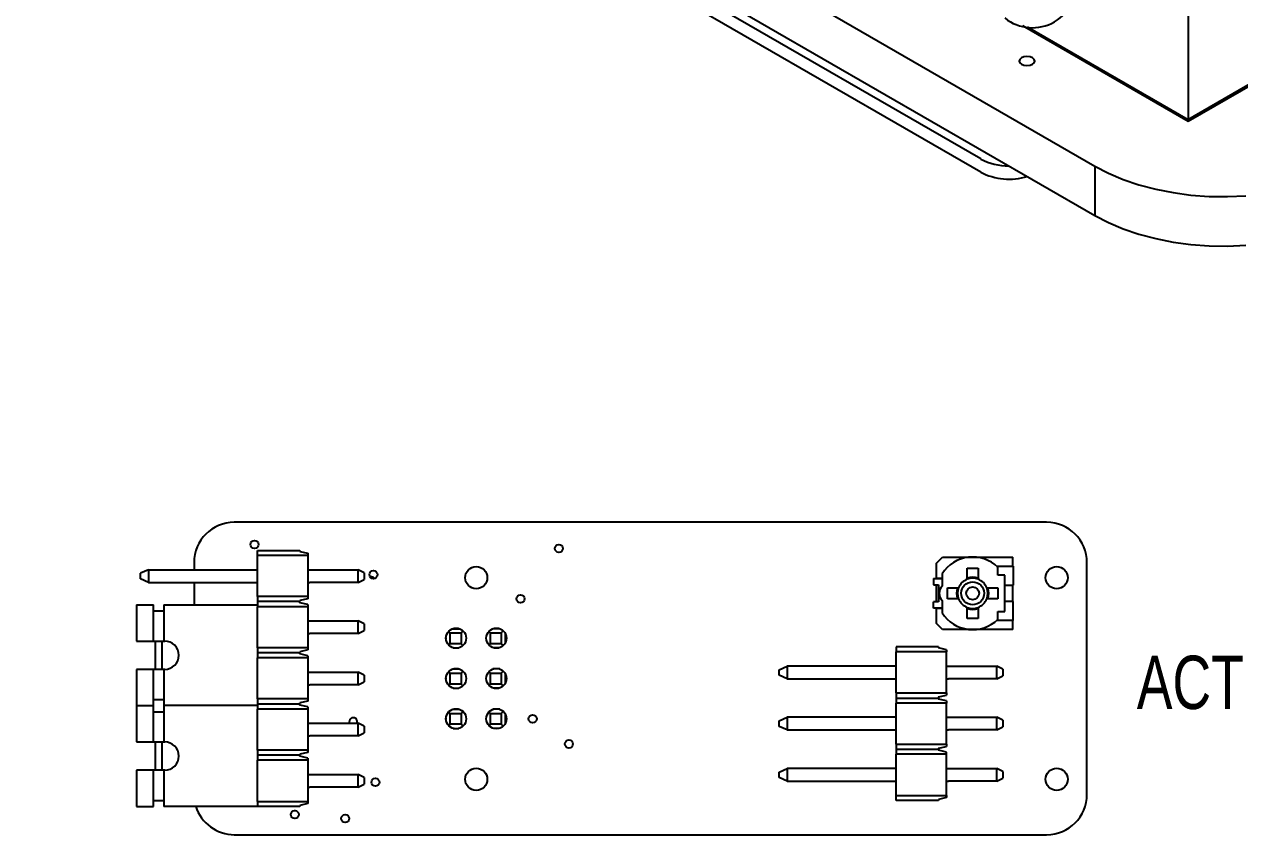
# Model space of a CAD drawing. Header units: millimetres. Extents: x 5 to 292, y 4 to 204.
# Drawn here: x 180.7 to 241, y 97.6 to 137.8 of the extents above; entities that cross this region are included whole.
import ezdxf

# ---------------------------------------------------------------- set-up
doc = ezdxf.new("R2010")
doc.units = ezdxf.units.MM
doc.layers.add('LAYER_1', color=179, linetype='Continuous')
doc.styles.add('SLDTEXTSTYLE0', font='TXT', dxfattribs={"width": 0.75})

msp = doc.modelspace()

# ---------------------------------------------------------------- linework, layer by layer
at = {"color": 7, "linetype": 'Continuous', "lineweight": 25}
for p, q in [((180.704, 161.46), (233.808, 130.804)), ((180.704, 159.01), (233.808, 128.354)), ((228.151, 131.152), (199.655, 147.603)), ((228.151, 130.499), (199.655, 146.949)), ((238.44, 141.684), (238.44, 133.11)), ((230.231, 137.767), (238.44, 133.028)), ((230.47, 137.711), (238.44, 133.11)), ((238.44, 133.11), (241.733, 135.011)), ((238.44, 133.028), (241.748, 134.938)), ((238.44, 133.11), (238.44, 133.028)), ((233.808, 130.804), (233.808, 128.354)), ((231.424, 113.131), (191.124, 113.131)), ((192.271, 111.733), (194.371, 111.733)), ((192.271, 111.483), (192.271, 111.733)), ((194.371, 111.733), (194.371, 111.679)), ((194.371, 111.679), (194.771, 111.59)), ((194.771, 111.59), (194.771, 111.483)), ((189.124, 111.131), (189.124, 110.778)), ((194.771, 111.483), (192.271, 111.483)), ((192.271, 109.443), (192.271, 111.483)), ((194.771, 111.483), (194.771, 109.443)), ((225.954, 111.106), (226.254, 111.406)), ((225.954, 110.356), (225.954, 111.106)), ((226.254, 111.406), (229.704, 111.406)), ((228.944, 110.956), (229.728, 110.956)), ((229.704, 111.406), (229.754, 111.406)), ((229.728, 110.956), (229.766, 110.956)), ((229.754, 110.956), (229.754, 111.406)), ((229.766, 110.956), (229.766, 110.006)), ((233.424, 99.631), (233.424, 111.131)), ((186.871, 110.778), (186.471, 110.598)), ((186.471, 110.328), (186.471, 110.598)), ((186.871, 110.778), (186.871, 110.148)), ((186.871, 110.778), (192.271, 110.778)), ((194.771, 110.778), (194.87, 110.778)), ((194.87, 110.778), (195.511, 110.778)), ((195.511, 110.778), (195.821, 110.778)), ((195.821, 110.778), (196.221, 110.778)), ((196.221, 110.778), (197.271, 110.778)), ((197.271, 110.148), (197.271, 110.778)), ((197.571, 110.628), (197.271, 110.778)), ((197.571, 110.628), (197.571, 110.298)), ((225.954, 110.356), (226.239, 110.356)), ((226.239, 110.578), (226.239, 109.958)), ((227.479, 110.856), (228.029, 110.856)), ((227.479, 110.41), (227.479, 110.856)), ((228.029, 110.856), (228.029, 110.41)), ((229.004, 110.501), (229.004, 110.901)), ((229.354, 110.501), (229.004, 110.501)), ((229.354, 108.711), (229.354, 110.501)), ((186.871, 110.148), (186.471, 110.328)), ((186.871, 110.148), (192.271, 110.148)), ((189.124, 110.148), (189.124, 109.033)), ((194.771, 110.148), (194.87, 110.148)), ((195.511, 110.148), (194.87, 110.148)), ((195.821, 110.148), (195.511, 110.148)), ((196.221, 110.148), (195.821, 110.148)), ((197.271, 110.148), (196.221, 110.148)), ((197.271, 110.148), (197.571, 110.298)), ((225.804, 110.336), (225.804, 110.031)), ((225.804, 110.336), (226.239, 110.336)), ((225.804, 110.031), (226.054, 110.031)), ((225.954, 110.026), (226.054, 110.026)), ((225.954, 109.186), (225.954, 110.026)), ((226.054, 110.031), (226.054, 110.026)), ((226.054, 110.026), (226.054, 109.186)), ((226.504, 109.331), (226.504, 109.881)), ((226.504, 109.881), (226.949, 109.881)), ((228.558, 109.881), (229.004, 109.881)), ((229.004, 109.881), (229.004, 109.331)), ((229.354, 110.006), (229.728, 110.006)), ((229.728, 110.006), (229.766, 110.006)), ((229.754, 109.206), (229.754, 110.006)), ((194.771, 109.443), (192.271, 109.443)), ((192.271, 109.443), (192.271, 109.193)), ((194.371, 109.193), (192.271, 109.193)), ((192.271, 109.193), (192.271, 109.033)), ((194.771, 109.335), (194.371, 109.246)), ((194.371, 109.193), (194.371, 109.246)), ((194.371, 109.139), (194.371, 109.193)), ((194.771, 109.05), (194.371, 109.139)), ((194.771, 109.443), (194.771, 109.335)), ((225.804, 108.876), (225.804, 109.181)), ((226.054, 109.181), (225.804, 109.181)), ((226.054, 109.186), (225.954, 109.186)), ((226.054, 109.186), (226.054, 109.181)), ((226.239, 109.254), (226.239, 108.634)), ((226.949, 109.331), (226.504, 109.331)), ((229.004, 109.331), (228.558, 109.331)), ((229.728, 109.206), (229.354, 109.206)), ((229.766, 109.206), (229.728, 109.206)), ((229.766, 108.256), (229.766, 109.206)), ((186.271, 109.033), (186.271, 107.233)), ((186.271, 109.033), (187.121, 109.033)), ((187.121, 107.233), (187.121, 109.033)), ((187.121, 108.733), (187.621, 108.733)), ((187.621, 109.033), (192.271, 109.033)), ((187.621, 109.033), (187.621, 107.233)), ((192.271, 109.033), (192.271, 108.943)), ((194.771, 108.943), (192.271, 108.943)), ((192.271, 106.903), (192.271, 108.943)), ((194.771, 109.05), (194.771, 108.943)), ((194.771, 108.943), (194.771, 106.903)), ((226.239, 108.876), (225.804, 108.876)), ((225.954, 108.106), (225.954, 108.856)), ((226.239, 108.856), (225.954, 108.856)), ((227.479, 108.356), (227.479, 108.802)), ((228.029, 108.802), (228.029, 108.356)), ((229.004, 108.711), (229.354, 108.711)), ((229.004, 108.311), (229.004, 108.711)), ((194.771, 108.238), (194.87, 108.238)), ((194.87, 108.238), (195.511, 108.238)), ((195.511, 108.238), (195.821, 108.238)), ((195.821, 108.238), (196.221, 108.238)), ((196.221, 108.238), (197.271, 108.238)), ((197.271, 107.608), (197.271, 108.238)), ((197.571, 108.088), (197.271, 108.238)), ((197.571, 108.088), (197.571, 107.758)), ((226.254, 107.806), (225.954, 108.106)), ((228.029, 108.356), (227.479, 108.356)), ((229.728, 108.256), (228.944, 108.256)), ((229.766, 108.256), (229.728, 108.256)), ((229.754, 107.806), (229.754, 108.256)), ((194.771, 107.608), (194.87, 107.608)), ((195.511, 107.608), (194.87, 107.608)), ((195.821, 107.608), (195.511, 107.608)), ((196.221, 107.608), (195.821, 107.608)), ((197.271, 107.608), (196.221, 107.608)), ((197.271, 107.608), (197.571, 107.758)), ((201.625, 107.416), (201.625, 107.346)), ((201.756, 107.72), (201.83, 107.646)), ((201.83, 107.646), (202.37, 107.646)), ((201.83, 107.106), (201.83, 107.646)), ((201.953, 107.851), (202.295, 107.851)), ((202.37, 107.646), (202.468, 107.744)), ((202.37, 107.646), (202.37, 107.106)), ((203.756, 107.72), (203.83, 107.646)), ((203.83, 107.106), (203.83, 107.646)), ((203.83, 107.646), (204.37, 107.646)), ((204.295, 107.851), (203.953, 107.851)), ((204.468, 107.744), (204.37, 107.646)), ((204.37, 107.646), (204.37, 107.106)), ((204.575, 107.166), (204.575, 107.596)), ((229.704, 107.806), (226.254, 107.806)), ((229.754, 107.806), (229.704, 107.806)), ((186.271, 107.233), (187.121, 107.233)), ((187.121, 107.233), (187.621, 107.233)), ((187.221, 105.833), (187.221, 107.233)), ((187.521, 107.233), (187.521, 105.833)), ((187.621, 107.233), (187.671, 107.233)), ((192.271, 106.903), (192.271, 106.403)), ((194.771, 106.903), (192.271, 106.903)), ((194.771, 106.795), (194.371, 106.706)), ((194.771, 106.903), (194.771, 106.795)), ((201.761, 107.037), (201.83, 107.106)), ((202.37, 107.106), (201.83, 107.106)), ((201.985, 106.901), (202.263, 106.901)), ((202.463, 107.013), (202.37, 107.106)), ((203.761, 107.037), (203.83, 107.106)), ((204.37, 107.106), (203.83, 107.106)), ((204.263, 106.901), (203.985, 106.901)), ((204.37, 107.106), (204.463, 107.013)), ((226.051, 106.951), (223.951, 106.951)), ((223.951, 106.951), (223.951, 106.701)), ((226.051, 106.951), (226.051, 106.897)), ((226.451, 106.808), (226.051, 106.897)), ((226.451, 106.808), (226.451, 106.701)), ((194.371, 106.653), (192.271, 106.653)), ((194.771, 106.403), (192.271, 106.403)), ((192.271, 104.363), (192.271, 106.403)), ((194.371, 106.653), (194.371, 106.706)), ((194.371, 106.599), (194.371, 106.653)), ((194.771, 106.51), (194.371, 106.599)), ((194.771, 106.51), (194.771, 106.403)), ((194.771, 106.403), (194.771, 104.363)), ((223.951, 104.661), (223.951, 106.701)), ((226.451, 106.701), (223.951, 106.701)), ((226.451, 104.661), (226.451, 106.701)), ((186.271, 105.833), (186.271, 104.033)), ((187.121, 105.833), (186.271, 105.833)), ((187.121, 104.033), (187.121, 105.833)), ((187.621, 105.833), (187.121, 105.833)), ((187.621, 105.833), (187.621, 104.033)), ((187.671, 105.833), (187.621, 105.833)), ((194.771, 105.698), (194.87, 105.698)), ((194.87, 105.698), (195.511, 105.698)), ((195.511, 105.698), (195.821, 105.698)), ((195.821, 105.698), (196.221, 105.698)), ((196.221, 105.698), (197.271, 105.698)), ((197.271, 105.068), (197.271, 105.698)), ((197.571, 105.548), (197.271, 105.698)), ((197.571, 105.548), (197.571, 105.218)), ((201.756, 105.72), (201.83, 105.646)), ((201.83, 105.106), (201.83, 105.646)), ((201.83, 105.646), (202.37, 105.646)), ((201.953, 105.851), (202.295, 105.851)), ((202.37, 105.646), (202.468, 105.744)), ((202.37, 105.646), (202.37, 105.106)), ((203.756, 105.72), (203.83, 105.646)), ((203.83, 105.106), (203.83, 105.646)), ((203.83, 105.646), (204.37, 105.646)), ((204.295, 105.851), (203.953, 105.851)), ((204.468, 105.744), (204.37, 105.646)), ((204.37, 105.646), (204.37, 105.106)), ((204.575, 105.166), (204.575, 105.596)), ((218.151, 105.816), (218.551, 105.996)), ((218.151, 105.546), (218.151, 105.816)), ((218.551, 105.366), (218.151, 105.546)), ((218.551, 105.996), (218.551, 105.366)), ((223.951, 105.996), (218.551, 105.996)), ((226.451, 105.996), (226.55, 105.996)), ((226.55, 105.996), (227.19, 105.996)), ((227.19, 105.996), (227.5, 105.996)), ((227.5, 105.996), (227.901, 105.996)), ((227.901, 105.996), (228.951, 105.996)), ((228.951, 105.366), (228.951, 105.996)), ((229.251, 105.846), (228.951, 105.996)), ((229.251, 105.846), (229.251, 105.516)), ((194.771, 105.068), (194.87, 105.068)), ((195.511, 105.068), (194.87, 105.068)), ((195.821, 105.068), (195.511, 105.068)), ((196.221, 105.068), (195.821, 105.068)), ((197.271, 105.068), (196.221, 105.068)), ((197.271, 105.068), (197.571, 105.218)), ((201.625, 105.416), (201.625, 105.346)), ((201.761, 105.037), (201.83, 105.106)), ((202.37, 105.106), (201.83, 105.106)), ((202.463, 105.013), (202.37, 105.106)), ((203.761, 105.037), (203.83, 105.106)), ((204.37, 105.106), (203.83, 105.106)), ((204.37, 105.106), (204.463, 105.013)), ((218.551, 105.366), (223.951, 105.366)), ((226.451, 105.366), (226.55, 105.366)), ((227.19, 105.366), (226.55, 105.366)), ((227.5, 105.366), (227.19, 105.366)), ((227.901, 105.366), (227.5, 105.366)), ((228.951, 105.366), (227.901, 105.366)), ((228.951, 105.366), (229.251, 105.516)), ((187.121, 104.333), (187.621, 104.333)), ((192.271, 104.363), (192.271, 103.863)), ((194.771, 104.363), (192.271, 104.363)), ((194.771, 104.363), (194.771, 104.255)), ((201.985, 104.901), (202.263, 104.901)), ((204.263, 104.901), (203.985, 104.901)), ((223.951, 104.661), (226.451, 104.661)), ((223.951, 104.661), (223.951, 104.411)), ((223.951, 104.411), (226.051, 104.411)), ((223.951, 104.411), (223.951, 104.161)), ((226.051, 104.464), (226.451, 104.553)), ((226.051, 104.464), (226.051, 104.411)), ((226.051, 104.411), (226.051, 104.357)), ((226.451, 104.268), (226.051, 104.357)), ((226.451, 104.661), (226.451, 104.553)), ((186.271, 104.033), (187.121, 104.033)), ((186.271, 104.033), (186.271, 102.233)), ((187.121, 102.233), (187.121, 104.033)), ((187.121, 103.733), (187.621, 103.733)), ((192.271, 104.033), (187.621, 104.033)), ((187.621, 104.033), (187.621, 102.233)), ((194.371, 104.113), (192.271, 104.113)), ((194.771, 103.863), (192.271, 103.863)), ((192.271, 101.823), (192.271, 103.863)), ((194.771, 104.255), (194.371, 104.166)), ((194.371, 104.113), (194.371, 104.166)), ((194.371, 104.059), (194.371, 104.113)), ((194.771, 103.97), (194.371, 104.059)), ((194.771, 103.97), (194.771, 103.863)), ((194.771, 103.863), (194.771, 101.823)), ((201.756, 103.72), (201.83, 103.646)), ((201.953, 103.851), (202.295, 103.851)), ((202.37, 103.646), (202.468, 103.744)), ((203.756, 103.72), (203.83, 103.646)), ((204.295, 103.851), (203.953, 103.851)), ((204.468, 103.744), (204.37, 103.646)), ((223.951, 102.121), (223.951, 104.161)), ((226.451, 104.161), (223.951, 104.161)), ((226.451, 104.268), (226.451, 104.161)), ((226.451, 102.121), (226.451, 104.161)), ((194.771, 103.158), (194.87, 103.158)), ((194.87, 103.158), (195.511, 103.158)), ((195.511, 103.158), (195.821, 103.158)), ((195.821, 103.158), (196.221, 103.158)), ((196.221, 103.158), (197.271, 103.158)), ((197.271, 102.528), (197.271, 103.158)), ((197.571, 103.008), (197.271, 103.158)), ((201.625, 103.416), (201.625, 103.346)), ((201.83, 103.646), (202.37, 103.646)), ((201.83, 103.106), (201.83, 103.646)), ((202.37, 103.646), (202.37, 103.106)), ((203.83, 103.106), (203.83, 103.646)), ((203.83, 103.646), (204.37, 103.646)), ((204.37, 103.646), (204.37, 103.106)), ((204.575, 103.166), (204.575, 103.596)), ((218.151, 103.276), (218.551, 103.456)), ((218.151, 103.006), (218.151, 103.276)), ((218.551, 103.456), (218.551, 102.826)), ((223.951, 103.456), (218.551, 103.456)), ((226.451, 103.456), (226.55, 103.456)), ((226.55, 103.456), (227.19, 103.456)), ((227.19, 103.456), (227.5, 103.456)), ((227.5, 103.456), (227.901, 103.456)), ((227.901, 103.456), (228.951, 103.456)), ((228.951, 102.826), (228.951, 103.456)), ((229.251, 103.306), (228.951, 103.456)), ((229.251, 103.306), (229.251, 102.976)), ((194.771, 102.528), (194.87, 102.528)), ((195.511, 102.528), (194.87, 102.528)), ((195.821, 102.528), (195.511, 102.528)), ((196.221, 102.528), (195.821, 102.528)), ((197.271, 102.528), (196.221, 102.528)), ((197.271, 102.528), (197.571, 102.678)), ((197.571, 103.008), (197.571, 102.678)), ((201.761, 103.037), (201.83, 103.106)), ((202.37, 103.106), (201.83, 103.106)), ((201.985, 102.901), (202.263, 102.901)), ((202.463, 103.013), (202.37, 103.106)), ((203.761, 103.037), (203.83, 103.106)), ((204.37, 103.106), (203.83, 103.106)), ((204.263, 102.901), (203.985, 102.901)), ((204.37, 103.106), (204.463, 103.013)), ((218.551, 102.826), (218.151, 103.006)), ((218.551, 102.826), (223.951, 102.826)), ((226.451, 102.826), (226.55, 102.826)), ((227.19, 102.826), (226.55, 102.826)), ((227.5, 102.826), (227.19, 102.826)), ((227.901, 102.826), (227.5, 102.826)), ((228.951, 102.826), (227.901, 102.826)), ((228.951, 102.826), (229.251, 102.976)), ((186.271, 102.233), (187.121, 102.233)), ((187.121, 102.233), (187.621, 102.233)), ((187.221, 100.833), (187.221, 102.233)), ((187.521, 102.233), (187.521, 100.833)), ((187.621, 102.233), (187.671, 102.233)), ((223.951, 102.121), (226.451, 102.121)), ((223.951, 102.121), (223.951, 101.871)), ((226.051, 101.924), (226.451, 102.013)), ((226.051, 101.924), (226.051, 101.871)), ((226.451, 102.121), (226.451, 102.013)), ((192.271, 101.823), (192.271, 101.323)), ((194.771, 101.823), (192.271, 101.823)), ((194.371, 101.573), (192.271, 101.573)), ((194.771, 101.323), (192.271, 101.323)), ((192.271, 99.283), (192.271, 101.323)), ((194.771, 101.715), (194.371, 101.626)), ((194.371, 101.573), (194.371, 101.626)), ((194.371, 101.519), (194.371, 101.573)), ((194.771, 101.43), (194.371, 101.519)), ((194.771, 101.823), (194.771, 101.715)), ((194.771, 101.43), (194.771, 101.323)), ((194.771, 101.323), (194.771, 99.283)), ((223.951, 101.871), (226.051, 101.871)), ((223.951, 101.871), (223.951, 101.621)), ((223.951, 99.581), (223.951, 101.621)), ((226.451, 101.621), (223.951, 101.621)), ((226.051, 101.871), (226.051, 101.817)), ((226.451, 101.728), (226.051, 101.817)), ((226.451, 101.621), (226.451, 101.728)), ((226.451, 99.581), (226.451, 101.621)), ((186.271, 100.833), (186.271, 99.033)), ((187.121, 100.833), (186.271, 100.833)), ((187.121, 99.033), (187.121, 100.833)), ((187.621, 100.833), (187.121, 100.833)), ((187.621, 100.833), (187.621, 99.033)), ((187.671, 100.833), (187.621, 100.833)), ((218.151, 100.736), (218.551, 100.916)), ((218.151, 100.466), (218.151, 100.736)), ((218.551, 100.916), (218.551, 100.286)), ((223.951, 100.916), (218.551, 100.916)), ((226.451, 100.916), (226.55, 100.916)), ((226.55, 100.916), (227.19, 100.916)), ((227.19, 100.916), (227.5, 100.916)), ((227.5, 100.916), (227.901, 100.916)), ((227.901, 100.916), (228.951, 100.916)), ((228.951, 100.286), (228.951, 100.916)), ((229.251, 100.766), (228.951, 100.916)), ((229.251, 100.766), (229.251, 100.436)), ((194.771, 100.618), (194.87, 100.618)), ((194.87, 100.618), (195.511, 100.618)), ((195.511, 100.618), (195.821, 100.618)), ((195.821, 100.618), (196.221, 100.618)), ((196.221, 100.618), (197.271, 100.618)), ((197.271, 99.988), (197.271, 100.618)), ((197.571, 100.468), (197.271, 100.618)), ((197.271, 99.988), (197.571, 100.138)), ((197.571, 100.468), (197.571, 100.138)), ((218.551, 100.286), (218.151, 100.466)), ((218.551, 100.286), (223.951, 100.286)), ((226.451, 100.286), (226.55, 100.286)), ((227.19, 100.286), (226.55, 100.286)), ((227.5, 100.286), (227.19, 100.286)), ((227.901, 100.286), (227.5, 100.286)), ((228.951, 100.286), (227.901, 100.286)), ((228.951, 100.286), (229.251, 100.436)), ((194.771, 99.988), (194.87, 99.988)), ((195.511, 99.988), (194.87, 99.988)), ((195.821, 99.988), (195.511, 99.988)), ((196.221, 99.988), (195.821, 99.988)), ((197.271, 99.988), (196.221, 99.988)), ((223.951, 99.581), (226.451, 99.581)), ((223.951, 99.331), (223.951, 99.581)), ((226.451, 99.581), (226.451, 99.473)), ((186.271, 99.033), (187.121, 99.033)), ((187.121, 99.333), (187.621, 99.333)), ((192.271, 99.033), (187.621, 99.033)), ((192.271, 99.283), (192.271, 99.033)), ((192.271, 99.283), (194.771, 99.283)), ((194.371, 99.033), (192.271, 99.033)), ((194.771, 99.175), (194.371, 99.086)), ((194.371, 99.086), (194.371, 99.033)), ((194.771, 99.283), (194.771, 99.175)), ((226.051, 99.331), (223.951, 99.331)), ((226.451, 99.473), (226.051, 99.384)), ((226.051, 99.384), (226.051, 99.331)), ((194.146, 98.83), (194.121, 98.831)), ((191.124, 97.631), (231.424, 97.631))]:
    msp.add_line(p, q, dxfattribs=at)
at = {"color": 7, "linetype": 'Continuous', "lineweight": 25, "flags": 128}
for points in [[(230.725, 136.168), (230.599, 136.216), (230.449, 136.233), (230.3, 136.216), (230.174, 136.168), (230.089, 136.094), (230.059, 136.008), (230.089, 135.922), (230.174, 135.849), (230.3, 135.8), (230.449, 135.783), (230.599, 135.8), (230.725, 135.849), (230.81, 135.922), (230.839, 136.008), (230.81, 136.094), (230.725, 136.168)], [(233.808, 130.804), (234.485, 130.451), (235.219, 130.139), (236.005, 129.872), (236.834, 129.653), (237.696, 129.482), (238.584, 129.363), (239.489, 129.297), (240.4, 129.284), (241.309, 129.324)], [(233.808, 128.354), (234.485, 128.001), (235.219, 127.69), (236.005, 127.423), (236.834, 127.203), (237.696, 127.033), (238.584, 126.914), (239.489, 126.847), (240.4, 126.834), (241.309, 126.874)]]:
    msp.add_lwpolyline(points, dxfattribs=at)
at = {"color": 7, "linetype": 'Continuous', "lineweight": 25}
for centre, radius in [((192.124, 112.031), 0.2), ((207.224, 111.831), 0.2), ((198.024, 110.531), 0.2), ((203.124, 110.381), 0.55), ((231.924, 110.381), 0.55), ((227.754, 109.606), 0.572), ((227.754, 109.606), 0.318), ((205.324, 109.331), 0.2), ((202.124, 107.381), 0.5), ((204.124, 107.381), 0.5), ((202.124, 105.381), 0.5), ((204.124, 105.381), 0.5), ((202.124, 103.381), 0.5), ((204.124, 103.381), 0.5), ((205.924, 103.381), 0.2), ((207.724, 102.131), 0.2), ((203.124, 100.381), 0.55), ((231.924, 100.381), 0.55), ((198.124, 100.231), 0.2), ((194.124, 98.631), 0.2), ((196.624, 98.431), 0.2)]:
    msp.add_circle(centre, radius, dxfattribs=at)
for centre, radius, start, end in [((230.717, 139.857), 2.191, 231.28178, 8.72896), ((229.506, 133.694), 2.881, 241.94795, 270.8194), ((229.574, 133.254), 3.101, 242.69054, 286.70248), ((191.124, 111.131), 2, 90, 180), ((231.424, 111.131), 2, 0, 90), ((227.754, 109.606), 1.8, 46.01704, 147.30525), ((197.914, 110.226), 0.2, 34.33, 106.08369), ((227.754, 109.606), 0.8, 69.89449, 110.10551), ((227.754, 109.606), 0.75, 68.48981, 111.51019), ((226.594, 109.606), 0.5, 135.20376, 224.79624), ((227.754, 109.606), 0.8, 159.89449, 200.10551), ((227.754, 109.606), 0.75, 158.48981, 201.51019), ((227.754, 109.606), 0.75, 111.51019, 158.48981), ((227.754, 109.606), 0.75, 21.51019, 68.48981), ((227.754, 109.606), 0.75, 338.48981, 21.51019), ((227.754, 109.606), 0.8, 339.89449, 20.10551), ((227.754, 109.606), 0.75, 201.51019, 248.48981), ((227.754, 109.606), 0.75, 291.51019, 338.48981), ((227.754, 109.606), 1.8, 212.69475, 313.98296), ((227.754, 109.606), 0.75, 248.48981, 291.51019), ((227.754, 109.606), 0.8, 249.89449, 290.10551), ((187.671, 106.533), 0.7, 270, 90), ((197.024, 103.231), 0.2, 338.46486, 201.53514), ((187.671, 101.533), 0.7, 270, 90), ((231.424, 99.631), 2, 270, 0), ((191.124, 99.631), 2, 197.40999, 270)]:
    msp.add_arc(centre, radius, start, end, dxfattribs=at)
for points, knots in [([(227.479, 110.304), (227.479, 110.305), (227.479, 110.307), (227.479, 110.324), (227.479, 110.348), (227.479, 110.379), (227.479, 110.4), (227.479, 110.41)], [0, 0, 0, 0, 0.197675, 0.395123, 0.598861, 0.815868, 1, 1, 1, 1]), ([(228.029, 110.41), (228.029, 110.398), (228.029, 110.373), (228.029, 110.339), (228.029, 110.315), (228.029, 110.305), (228.029, 110.304), (228.029, 110.304)], [0, 0, 0, 0, 0.231761, 0.463662, 0.690366, 0.903316, 1, 1, 1, 1]), ([(226.949, 109.881), (226.962, 109.881), (226.987, 109.881), (227.02, 109.881), (227.044, 109.881), (227.055, 109.881), (227.056, 109.881), (227.056, 109.881)], [0, 0, 0, 0, 0.23174, 0.46366, 0.690358, 0.903315, 1, 1, 1, 1]), ([(228.452, 109.881), (228.453, 109.881), (228.455, 109.881), (228.471, 109.881), (228.496, 109.881), (228.526, 109.881), (228.548, 109.881), (228.558, 109.881)], [0, 0, 0, 0, 0.197675, 0.395124, 0.59887, 0.815868, 1, 1, 1, 1]), ([(227.056, 109.331), (227.055, 109.331), (227.053, 109.331), (227.036, 109.331), (227.011, 109.331), (226.981, 109.331), (226.959, 109.331), (226.949, 109.331)], [0, 0, 0, 0, 0.197681, 0.39512, 0.598867, 0.815867, 1, 1, 1, 1]), ([(228.558, 109.331), (228.546, 109.331), (228.52, 109.331), (228.487, 109.331), (228.463, 109.331), (228.453, 109.331), (228.452, 109.331), (228.452, 109.331)], [0, 0, 0, 0, 0.231761, 0.463658, 0.690369, 0.903315, 1, 1, 1, 1]), ([(227.479, 108.802), (227.479, 108.814), (227.479, 108.839), (227.479, 108.872), (227.479, 108.896), (227.479, 108.907), (227.479, 108.908), (227.479, 108.908)], [0, 0, 0, 0, 0.231761, 0.463662, 0.690366, 0.903316, 1, 1, 1, 1]), ([(228.029, 108.908), (228.029, 108.907), (228.029, 108.905), (228.029, 108.888), (228.029, 108.863), (228.029, 108.833), (228.029, 108.812), (228.029, 108.802)], [0, 0, 0, 0, 0.197675, 0.395123, 0.598861, 0.815868, 1, 1, 1, 1])]:
    msp.add_open_spline(points, degree=3, knots=knots, dxfattribs=at)

# ---------------------------------------------------------------- texts
at = {"layer": 'LAYER_1', "insert": (235.896, 106.512), "char_height": 2.6458, "attachment_point": 1, "style": 'SLDTEXTSTYLE0'}
msp.add_mtext('ACTIVE', dxfattribs=at)

doc.saveas('drawing.dxf')
